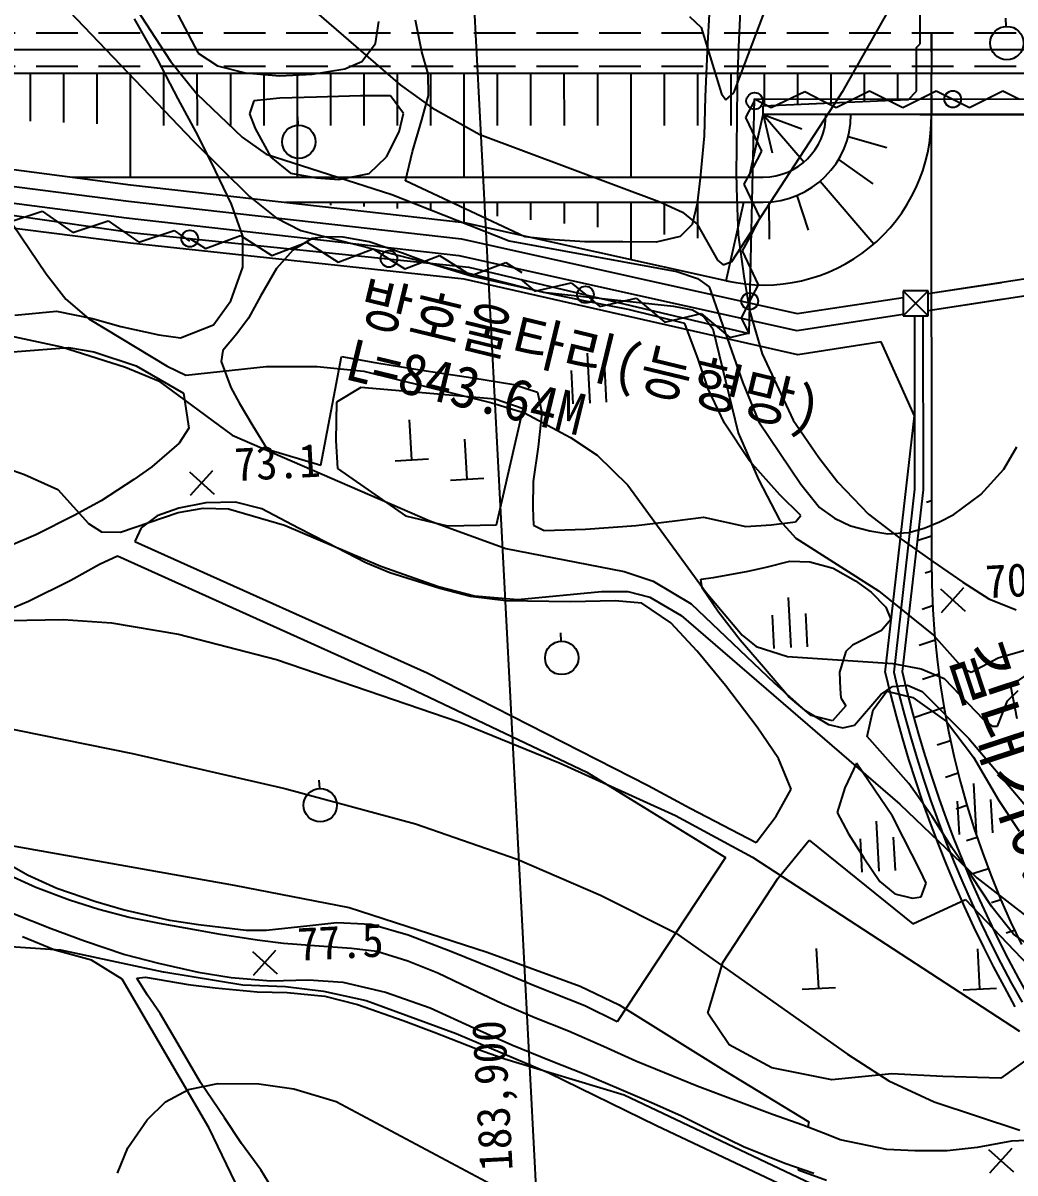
# Model space of a CAD drawing. Header units: millimetres. Extents: x 9574 to 10370, y 1103 to 1809.
# Drawn here: x 9872 to 9931.5, y 1399.4 to 1468.3 of the extents above; entities that cross this region are included whole.
import ezdxf
from ezdxf.enums import TextEntityAlignment as Align
from ezdxf.xclip import XClip

# ---------------------------------------------------------------- set-up
doc = ezdxf.new("R2010")
doc.units = ezdxf.units.MM
doc.header["$LTSCALE"] = 10
doc.header["$MEASUREMENT"] = 0
doc.header["$XCLIPFRAME"] = 2
doc.linetypes.add('HIDDEN', pattern=[0.375, 0.25, -0.125])
doc.layers.add('TZ-BASE', color=253, linetype='Continuous')
doc.layers.add('TZ-CABL', color=4, linetype='Continuous')
doc.styles.add('HANA', font='GulimChe.ttf')
doc.linetypes.add('ZIGZAG', pattern='A,0.0001,-0.2,[131,ltypeshp.shx,S=0.2,R=0,X=-0.2,Y=0],-0.4,[131,ltypeshp.shx,S=0.2,R=180,X=0.2,Y=0],-0.2', length=0.8001)

# ---------------------------------------------------------------- blocks, each defined once
blk = doc.blocks.new('JD-SDKSDK43SA')
at = {"layer": 'TZ-BASE'}
for p, q in [((252.696, -234.283), (225.246, 291.379)), ((267.306, 6.308), (267.306, -5.192)), ((262.743, -7.931, 69), (268.181, 1.702, 69)), ((256.171, -8.097, 68), (259.565, 0.926, 68)), ((213.577, -0.332, 71), (223.741, -10.976, 71)), ((220.037, -2.586, 70), (222.396, -6.197, 70)), ((230.395, -2.654, 69), (236.167, -7.625, 69)), ((222.651, -3.073, 68.42), (224.052, -5.724, 68.42)), ((254.686, -3.381, 69.194), (254.581, -5.147, 69.194)), ((256.562, -2.773, 67.969), (256.425, -5.787, 67.969)), ((221.634, -6.13, 72.417), (220.237, -3.674, 72.417)), ((234.677, -5.147, 68.42), (234.879, -3.83, 68.42)), ((237.463, -5.634, 69.194), (237.07, -3.752, 69.194)), ((253.504, -3.527, 68), (254.211, -4.178, 68)), ((272.449, -3.617, 69.688), (272.475, -4.117, 69.688)), ((254.211, -4.178, 68), (255.426, -8.165, 68)), ((233.867, -6.222, 68.42), (234.677, -5.147, 68.42)), ((254.581, -5.147, 69.194), (254.449, -8.331, 69.194)), ((267.106, -5.392), (267.306, -5.192)), ((222.856, -8.464, 72.417), (221.634, -6.13, 72.417)), ((222.396, -6.197, 70), (223.977, -8.169, 70)), ((224.052, -5.724, 68.42), (225.212, -6.489, 68.42)), ((237.84, -6.956, 69.194), (237.463, -5.634, 69.194)), ((256.425, -5.787, 67.969), (256.368, -7.722, 67.969)), ((225.212, -6.489, 68.42), (226.877, -6.897, 68.42)), ((230.878, -6.987, 68.42), (232.846, -6.656, 68.42)), ((232.846, -6.656, 68.42), (233.867, -6.222, 68.42)), ((280, -6.941), (0.011, -6.954)), ((214, -9.795), (214, -6.944)), ((216, -9.88), (216, -6.944)), ((218.001, -9.964), (218, -6.944)), ((220.001, -13.154), (220, -6.944)), ((222.001, -10.048), (222, -6.943)), ((224.001, -10.048), (224, -6.943)), ((226.001, -10.048), (226, -6.943)), ((226.877, -6.897, 68.42), (228.946, -7.08, 68.42)), ((228.001, -10.048), (228, -6.943)), ((228.946, -7.08, 68.42), (230.878, -6.987, 68.42)), ((230.001, -13.153), (230, -6.943)), ((232.001, -10.048), (232, -6.943)), ((234.001, -10.048), (234, -6.943)), ((236.001, -10.048), (236, -6.943)), ((237.854, -8.267, 69.194), (237.84, -6.956, 69.194)), ((238.001, -10.048), (238, -6.943)), ((240.001, -13.152), (240, -6.943)), ((242.001, -10.047), (242, -6.943)), ((244.001, -10.047), (244, -6.942)), ((246.001, -10.047), (246, -6.942)), ((248.001, -10.047), (248, -6.942)), ((250.001, -13.152), (250, -6.942)), ((252.001, -10.047), (252, -6.942)), ((254.001, -10.047), (254, -6.942)), ((256.001, -10.047), (256, -6.942)), ((258, -8.889), (258, -6.942)), ((260, -8.803), (260, -6.942)), ((262, -8.716), (262, -6.942)), ((264, -8.629), (264, -6.941)), ((266, -8.543), (266, -6.941)), ((207.298, -7.64, 72), (214.934, -18.953, 72)), ((223.977, -8.169, 70), (226.695, -10.765, 70)), ((236.167, -7.625, 69), (238.079, -8.997, 69)), ((237.461, -9.718, 69.194), (237.854, -8.267, 69.194)), ((255.426, -8.165, 68), (255.69, -8.513, 68)), ((255.69, -8.513, 68), (256.171, -8.097, 68)), ((256.036, -18.207, 69), (262.743, -7.931, 69)), ((256.368, -7.722, 67.969), (256.312, -11.399, 67.969)), ((258.403, -8.983), (260.418, -8.014)), ((260.418, -8.014), (261.41, -8.53)), ((262.288, -8.972), (264.289, -7.974)), ((264.289, -7.974), (265.288, -8.475)), ((266.288, -8.976), (268.289, -7.978)), ((266.607, -8.517), (267.106, -7.992)), ((268.289, -7.978), (269.288, -8.479)), ((270.288, -8.98), (272.289, -7.982)), ((272.289, -7.982), (273.288, -8.483)), ((224.052, -10.667, 72.417), (222.856, -8.464, 72.417)), ((227.394, -8.582, 69.581), (227.134, -9.363, 69.581)), ((228.937, -8.413, 69.581), (227.394, -8.582, 69.581)), ((231.149, -8.355, 69.581), (228.937, -8.413, 69.581)), ((233.791, -8.287, 69.581), (231.149, -8.355, 69.581)), ((235.575, -8.283, 69.581), (233.791, -8.287, 69.581)), ((236.356, -9.338, 69.581), (235.575, -8.283, 69.581)), ((254.449, -8.331, 69.194), (254.381, -10.676, 69.194)), ((256.883, -9.577), (257.408, -8.589)), ((257.41, -8.467), (258.403, -8.983)), ((266.607, -8.517), (257.926, -8.892)), ((257.926, -9.392), (257.926, -8.892)), ((261.288, -8.471), (262.288, -8.972)), ((265.288, -8.475), (266.288, -8.976)), ((269.288, -8.479), (270.288, -8.98)), ((227.134, -9.363, 69.581), (227.458, -10.235, 69.581)), ((230.001, -9.534, 69.86), (230.027, -10.033, 69.86)), ((236.105, -10.441, 69.581), (236.356, -9.338, 69.581)), ((238.079, -8.997, 69), (240.939, -10.601, 69)), ((257.835, -11.601), (256.883, -9.577)), ((257.09, -13.152), (257.926, -9.392)), ((268.006, -9.392), (257.926, -9.392)), ((257.926, -9.392), (260.369, -12.25)), ((257.926, -9.392), (260.238, -10.254)), ((257.926, -9.392), (258.458, -11.698)), ((267.306, -9.392), (274.706, -9.392)), ((268, -9.392), (268.002, -36.054)), ((274.006, -9.392), (268.006, -9.392)), ((227.458, -10.235, 69.581), (228.405, -11.952, 69.581)), ((236.908, -11.623, 69.194), (237.461, -9.718, 69.194)), ((200.001, -11.014), (220.001, -13.604)), ((223.741, -10.976, 71), (227.13, -14.315, 71)), ((225.095, -12.769, 72.417), (224.052, -10.667, 72.417)), ((226.695, -10.765, 70), (228.123, -11.776, 70)), ((235.348, -11.944, 69.581), (236.105, -10.441, 69.581)), ((240.939, -10.601, 69), (251.716, -14.634, 69)), ((254.381, -10.676, 69.194), (254.146, -13.218, 69.194)), ((263.019, -10.706), (265.328, -11.371)), ((236.481, -13.376, 69.194), (236.908, -11.623, 69.194)), ((256.312, -11.399, 67.969), (256.31, -12.947, 67.969)), ((257.311, -12.588), (257.835, -11.601)), ((199.859, -12.005), (219.88, -14.596)), ((228.123, -11.776, 70), (235.661, -14.183, 70)), ((228.405, -11.952, 69.581), (229.591, -12.91, 69.581)), ((234.3, -12.938, 69.581), (235.348, -11.944, 69.581)), ((262.434, -12.101), (264.499, -13.551)), ((199.718, -12.995), (219.76, -15.589)), ((226.049, -14.764, 72.417), (225.095, -12.769, 72.417)), ((229.591, -12.91, 69.581), (231.146, -13.192, 69.581)), ((232.481, -13.286, 69.581), (234.3, -12.938, 69.581)), ((256.31, -12.947, 67.969), (256.348, -14.45, 67.969)), ((256.787, -13.576), (257.311, -12.588)), ((216.526, -13.154), (220, -13.154)), ((220, -13.154), (240.001, -13.153)), ((220.001, -13.604), (240.001, -15.863)), ((231.146, -13.192, 69.581), (232.481, -13.286, 69.581)), ((243.64, -16.736, 69.194), (236.481, -13.376, 69.194)), ((240.001, -13.153), (257.926, -13.152)), ((254.146, -13.218, 69.194), (253.97, -14.728, 69.194)), ((257.738, -15.599), (256.787, -13.576)), ((261.344, -13.39), (264.558, -17.149)), ((227.13, -14.315, 71), (228.735, -15.594, 71)), ((235.661, -14.183, 70), (242.702, -16.971, 70)), ((256.348, -14.45, 67.969), (256.425, -16.598, 67.969)), ((259.933, -14.254), (260.618, -16.331)), ((220.001, -17.104), (200.001, -14.574)), ((220.001, -17.104), (200.001, -14.574)), ((219.88, -14.596), (239.836, -16.85)), ((226.722, -16.681, 72.417), (226.049, -14.764, 72.417)), ((229.293, -14.653), (240.001, -14.653)), ((230.001, -14.733), (230.001, -14.653)), ((232.001, -14.835), (232.001, -14.653)), ((234.001, -14.919), (234.001, -14.653)), ((236.001, -15.032), (236.001, -14.653)), ((238.001, -15.145), (238.001, -14.653)), ((240.001, -14.653), (257.926, -14.652)), ((240.001, -15.863), (240.001, -14.653)), ((242.001, -15.48), (242.001, -14.652)), ((244.001, -15.702), (244.001, -14.652)), ((246.001, -15.925), (246.001, -14.652)), ((248.001, -16.147), (248.001, -14.652)), ((250.001, -18.087), (250.001, -14.652)), ((251.716, -14.634, 69), (253.076, -15.255, 69)), ((252.001, -16.592), (252.001, -14.652)), ((253.97, -14.728, 69.194), (253.659, -15.982, 69.194)), ((254.001, -16.814), (254.001, -14.652)), ((255.709, -19.357), (256.756, -14.652)), ((258.252, -14.642), (258.288, -16.862)), ((212.574, -15.893), (214.697, -15.191)), ((214.697, -15.191), (215.614, -15.829)), ((215.614, -15.829), (216.532, -16.467)), ((216.532, -16.467), (218.655, -15.765)), ((218.655, -15.765), (219.573, -16.403)), ((219.76, -15.589), (239.67, -17.838)), ((228.735, -15.594, 71), (230.209, -16.354, 71)), ((253.076, -15.255, 69), (253.955, -15.961, 69)), ((257.214, -16.587), (257.738, -15.599)), ((219.573, -16.403), (220.491, -17.042)), ((220.491, -17.042), (222.614, -16.339)), ((222.614, -16.339), (223.531, -16.978)), ((230.209, -16.354, 71), (244.733, -20.052, 71)), ((240.001, -15.863), (255.868, -19.392)), ((253.659, -15.982, 69.194), (252.947, -16.71, 69.194)), ((253.955, -15.961, 69), (255.175, -18.124, 69)), ((240.001, -19.263), (220.001, -17.104)), ((240.001, -19.263), (220.001, -17.104)), ((223.549, -16.835), (224.493, -17.434)), ((224.493, -17.434), (226.584, -16.642)), ((226.584, -16.642), (227.528, -17.24)), ((226.728, -18.552, 72.417), (226.722, -16.681, 72.417)), ((228.473, -17.839), (230.564, -17.046)), ((230.875, -16.831, 72.567), (229.733, -17.528, 72.567)), ((230.564, -17.046), (231.508, -17.645)), ((231.753, -16.723, 72.567), (230.875, -16.831, 72.567)), ((232.743, -16.74, 72.567), (231.753, -16.723, 72.567)), ((234.297, -17.022, 72.567), (232.743, -16.74, 72.567)), ((236.293, -17.701, 72.567), (234.297, -17.022, 72.567)), ((239.836, -16.85), (259.967, -21.329)), ((242.702, -16.971, 70), (252.739, -18.808, 70)), ((245.106, -16.892, 69.194), (243.64, -16.736, 69.194)), ((247.237, -17.03, 69.194), (245.106, -16.892, 69.194)), ((249.516, -17.035, 69.194), (247.237, -17.03, 69.194)), ((251.515, -17.048, 69.194), (249.516, -17.035, 69.194)), ((252.947, -16.71, 69.194), (251.515, -17.048, 69.194)), ((256.425, -16.598, 67.969), (256.77, -19.083, 67.969)), ((256.69, -17.575), (257.214, -16.587)), ((227.528, -17.24), (228.473, -17.839)), ((229.733, -17.528, 72.567), (228.751, -18.627, 72.567)), ((231.508, -17.645), (232.452, -18.244)), ((232.452, -18.244), (234.543, -17.451)), ((234.543, -17.451), (235.487, -18.05)), ((238.051, -18.365, 72.567), (236.293, -17.701, 72.567)), ((236.432, -18.648), (238.523, -17.856)), ((238.523, -17.856), (239.467, -18.455)), ((239.67, -17.838), (259.933, -22.345)), ((257.641, -19.598), (256.69, -17.575)), ((226.007, -20.569, 72.417), (226.728, -18.552, 72.417)), ((235.487, -18.05), (236.432, -18.648)), ((240.412, -19.078, 72.567), (238.051, -18.365, 72.567)), ((239.467, -18.455), (240.411, -19.053)), ((240.411, -19.053), (242.502, -18.261)), ((242.502, -18.261), (243.446, -18.859)), ((255.175, -18.124, 69), (255.531, -18.401, 69)), ((255.531, -18.401, 69), (256.036, -18.207, 69)), ((214.934, -18.953, 72), (216.118, -20.461, 72)), ((228.751, -18.627, 72.567), (227.784, -20.286, 72.567)), ((260.001, -23.802), (240.001, -19.263)), ((260.001, -23.802), (240.001, -19.263)), ((242.574, -19.559, 72.567), (240.412, -19.078, 72.567)), ((243.377, -19.27), (244.235, -19.987)), ((252.739, -18.808, 70), (253.987, -19.229, 70)), ((253.987, -19.229, 70), (254.684, -19.715, 70)), ((256.77, -19.083, 67.969), (257.102, -21.137, 67.969)), ((267.816, -20.127), (274.058, -19.172)), ((245.148, -20.136, 72.567), (242.574, -19.559, 72.567)), ((244.235, -19.987), (246.412, -19.475)), ((246.412, -19.475), (247.269, -20.192)), ((254.684, -19.715, 70), (256.711, -25.483, 70)), ((257.117, -20.586), (257.641, -19.598)), ((267.816, -19.971), (266.316, -21.471)), ((266.316, -19.971), (267.816, -21.471)), ((267.816, -19.971), (266.316, -21.471)), ((266.316, -19.971), (267.816, -21.471)), ((267.816, -19.971), (266.316, -19.971)), ((266.316, -19.971), (266.316, -21.471)), ((267.816, -19.971), (266.316, -19.971)), ((266.316, -19.971), (266.316, -21.471)), ((267.816, -20.127), (272.209, -19.455)), ((267.816, -21.471), (267.816, -19.971)), ((267.816, -21.471), (267.816, -19.971)), ((216.118, -20.461, 72), (217.497, -21.649, 72)), ((224.969, -21.993, 72.417), (226.007, -20.569, 72.417)), ((227.784, -20.286, 72.567), (227.065, -21.595, 72.567)), ((244.733, -20.052, 71), (252.548, -20.891, 71)), ((247.178, -20.557, 72.567), (245.148, -20.136, 72.567)), ((249.836, -21.09, 72.567), (247.178, -20.557, 72.567)), ((247.269, -20.192), (248.127, -20.909)), ((248.127, -20.909), (250.304, -20.397)), ((250.304, -20.397), (251.162, -21.114)), ((257.117, -20.586), (256.607, -21.581)), ((259.967, -21.329), (266.316, -20.357)), ((259.967, -21.329), (266.316, -20.357)), ((267.816, -21.139), (274.21, -20.16)), ((267.816, -21.139), (272.21, -20.466)), ((213.068, -21.421, 72.417), (215.555, -21.184, 72.417)), ((215.555, -21.184, 72.417), (217.716, -21.623, 72.417)), ((253.233, -21.926, 72.567), (249.836, -21.09, 72.567)), ((251.162, -21.114), (252.02, -21.831)), ((252.02, -21.831), (254.196, -21.319)), ((252.548, -20.891, 71), (253.683, -21.11, 71)), ((253.683, -21.11, 71), (254.353, -21.479, 71)), ((254.196, -21.319), (255.054, -22.036)), ((257.102, -21.137, 67.969), (257.858, -23.74, 67.969)), ((209.153, -21.898, 73), (215.852, -23.316, 73)), ((217.497, -21.649, 72), (222.186, -24.483, 72)), ((217.716, -21.623, 72.417), (219.405, -22.094, 72.417)), ((222.99, -22.775, 72.417), (224.969, -21.993, 72.417)), ((227.065, -21.595, 72.567), (226.359, -22.537, 72.567)), ((254.019, -24.055, 72.567), (253.233, -21.926, 72.567)), ((254.353, -21.479, 71), (254.906, -22.246, 71)), ((255.054, -22.036), (255.912, -22.753)), ((256.607, -21.581), (257.06, -22.511)), ((259.933, -22.345), (266.316, -21.368)), ((259.933, -22.345), (266.316, -21.368)), ((266.316, -21.471), (267.816, -21.471)), ((266.316, -21.471), (267.816, -21.471)), ((267.001, -21.471), (267.002, -31.852)), ((267.501, -21.471), (267.502, -31.881)), ((219.405, -22.094, 72.417), (221.696, -22.594, 72.417)), ((221.696, -22.594, 72.417), (222.99, -22.775, 72.417)), ((226.359, -22.537, 72.567), (225.526, -23.548, 72.567)), ((254.906, -22.246, 71), (256.425, -28.472, 71)), ((255.912, -22.753), (257, -22.497)), ((212.438, -23.651, 73.986), (216.278, -23.358, 73.986)), ((215.852, -23.316, 73), (219.691, -24.536, 73)), ((216.278, -23.358, 73.986), (217.789, -23.62, 73.986)), ((264.988, -23.016), (260.001, -23.802)), ((264.988, -23.016), (260.001, -23.802)), ((264.988, -23.016), (260.001, -23.802)), ((264.988, -23.016), (260.001, -23.802)), ((267.001, -27.463), (264.988, -23.016)), ((267.001, -27.463), (264.988, -23.016)), ((217.789, -23.62, 73.986), (220.326, -24.456, 73.986)), ((225.526, -23.548, 72.567), (225.434, -24.195, 72.567)), ((231.399, -30.402, 72.567), (232.649, -23.9, 72.567)), ((232.649, -23.9, 72.567), (234.636, -24.257, 72.567)), ((247.371, -23.694, 71.794), (247.528, -26.69, 71.794)), ((254.624, -25.845, 72.567), (254.019, -24.055, 72.567)), ((257.858, -23.74, 67.969), (259.724, -27.711, 67.969)), ((219.691, -24.536, 73), (221.667, -25.356, 73)), ((220.326, -24.456, 73.986), (223.163, -26.103, 73.986)), ((222.186, -24.483, 72), (223.312, -25.017, 72)), ((223.312, -25.017, 72), (228.118, -24.503, 72)), ((225.434, -24.195, 72.567), (226.012, -25.749, 72.567)), ((228.118, -24.503, 72), (231.178, -24.504, 72)), ((231.178, -24.504, 72), (233.99, -24.769, 72)), ((233.99, -24.769, 72), (241.662, -26.669, 72)), ((234.636, -24.257, 72.567), (237.722, -24.757, 72.567)), ((237.722, -24.757, 72.567), (240.506, -25.179, 72.567)), ((246.529, -26.742, 71.794), (246.425, -24.745, 71.794)), ((248.526, -26.638, 71.794), (248.422, -24.641, 71.794)), ((221.667, -25.356, 73), (226.088, -28.602, 73)), ((240.506, -25.179, 72.567), (242.967, -25.566, 72.567)), ((256.711, -25.483, 70), (257.67, -27.81, 70)), ((223.163, -26.103, 73.986), (223.497, -28.2, 73.986)), ((226.012, -25.749, 72.567), (226.51, -26.682, 72.567)), ((233.794, -25.762, 72.804), (232.333, -26.638, 72.804)), ((241.851, -26.456, 72.804), (233.794, -25.762, 72.804)), ((242.967, -25.566, 72.567), (244.398, -26.045, 72.567)), ((244.398, -26.045, 72.567), (244.645, -27.264, 72.567)), ((255.601, -27.883, 72.567), (254.624, -25.845, 72.567)), ((226.51, -26.682, 72.567), (227.319, -28.058, 72.567)), ((232.333, -26.638, 72.804), (232.307, -28.939, 72.804)), ((241.662, -26.669, 72), (243.615, -27.28, 72)), ((243.542, -27.035, 72.804), (241.851, -26.456, 72.804)), ((241.938, -33.976, 72.804), (243.542, -27.035, 72.804)), ((243.615, -27.28, 72), (246.369, -28.747, 72)), ((244.645, -27.264, 72.567), (244.439, -29.312, 72.567)), ((265.24, -42.833), (267.001, -27.463)), ((265.24, -42.833), (267.001, -27.463)), ((223.497, -28.2, 73.986), (222.918, -29.097, 73.986)), ((227.319, -28.058, 72.567), (228.193, -29.454, 72.567)), ((236.85, -30.088, 73.169), (236.725, -27.692, 73.169)), ((257.1, -30.143, 72.567), (255.601, -27.883, 72.567)), ((257.67, -27.81, 70), (260.172, -31.545, 70)), ((259.724, -27.711, 67.969), (261.264, -29.949, 67.969)), ((206.187, -28.33, 74), (213.64, -30.968, 74)), ((226.088, -28.602, 73), (237.945, -33.747, 73)), ((232.307, -28.939, 72.804), (232.394, -30.613, 72.804)), ((240.169, -31.249, 73.083), (240.044, -28.852, 73.083)), ((246.369, -28.747, 72), (247.965, -29.814, 72)), ((256.425, -28.472, 71), (257.634, -31.266, 71)), ((222.918, -29.097, 73.986), (221.278, -30.515, 73.986)), ((228.193, -29.454, 72.567), (231.399, -30.402, 72.567)), ((244.439, -29.312, 72.567), (244.128, -31.383, 72.567)), ((272.339, -30.649, 70), (273.135, -29.303, 70)), ((235.852, -30.141, 73.169), (237.849, -30.036, 73.169)), ((247.965, -29.814, 72), (249.809, -31.615, 72)), ((258.916, -32.182, 72.567), (257.1, -30.143, 72.567)), ((261.264, -29.949, 67.969), (262.4, -31.425, 67.969)), ((213.64, -30.968, 74), (215.644, -31.868, 74)), ((221.278, -30.515, 73.986), (220.201, -31.273, 73.986)), ((223.526, -30.799, 73.105), (225.012, -32.138, 73.105)), ((223.6, -32.211, 73.105), (224.938, -30.725, 73.105)), ((232.394, -30.613, 72.804), (236.486, -33.451, 72.804)), ((270.966, -32.173, 70), (272.339, -30.649, 70)), ((220.201, -31.273, 73.986), (218.236, -32.549, 73.986)), ((239.171, -31.301, 73.083), (241.168, -31.197, 73.083)), ((244.128, -31.383, 72.567), (244.105, -32.974, 72.567)), ((249.809, -31.615, 72), (254.496, -38.044, 72)), ((257.634, -31.266, 71), (258.929, -33.718, 71)), ((260.172, -31.545, 70), (261.307, -32.936, 70)), ((262.4, -31.425, 67.969), (264.234, -33.355, 67.969)), ((215.644, -31.868, 74), (217.474, -33.898, 74)), ((260.173, -33.417, 72.567), (258.916, -32.182, 72.567)), ((267.002, -31.852), (265.747, -42.804)), ((267.502, -31.881), (266.253, -42.776)), ((269.346, -33.369, 70), (270.966, -32.173, 70)), ((218.236, -32.549, 73.986), (216.625, -33.43, 73.986)), ((222.891, -32.987, 74.695), (221.591, -33.451, 74.695)), ((222.847, -33.253, 74), (224.346, -32.979, 74)), ((224.515, -32.666, 74.695), (222.891, -32.987, 74.695)), ((224.346, -32.979, 74), (225.871, -33.027, 74)), ((226.298, -32.62, 74.695), (224.515, -32.666, 74.695)), ((225.871, -33.027, 74), (229.231, -34.01, 74)), ((227.857, -33.03, 74.695), (226.298, -32.62, 74.695)), ((230.057, -34.177, 74.695), (227.857, -33.03, 74.695)), ((244.105, -32.974, 72.567), (244.154, -34.005, 72.567)), ((261.307, -32.936, 70), (262.195, -33.579, 70)), ((268.002, -32.547), (267.702, -32.646)), ((216.625, -33.43, 73.986), (214.312, -34.586, 73.986)), ((219.387, -34.417, 74), (222.847, -33.253, 74)), ((221.591, -33.451, 74.695), (220.643, -34.163, 74.695)), ((236.486, -33.451, 72.804), (238.996, -34.053, 72.804)), ((237.945, -33.747, 73), (242.502, -35.401, 73)), ((250.301, -34.017, 72.567), (252.615, -33.742, 72.567)), ((252.615, -33.742, 72.567), (254.35, -33.525, 72.567)), ((254.35, -33.525, 72.567), (256.88, -34.082, 72.567)), ((258.929, -33.718, 71), (259.869, -34.79, 71)), ((259.861, -33.811, 72.567), (260.173, -33.417, 72.567)), ((262.195, -33.579, 70), (263.147, -34.05, 70)), ((264.234, -33.355, 67.969), (266.032, -34.726, 67.969)), ((268.49, -33.813, 70), (269.346, -33.369, 70)), ((217.474, -33.898, 74), (218.257, -34.404, 74)), ((218.257, -34.404, 74), (219.387, -34.417, 74)), ((220.643, -34.163, 74.695), (220.255, -34.99, 74.695)), ((229.231, -34.01, 74), (234.997, -36.453, 74)), ((231.779, -35.057, 74.695), (230.057, -34.177, 74.695)), ((238.996, -34.053, 72.804), (241.938, -33.976, 72.804)), ((244.154, -34.005, 72.567), (244.784, -34.332, 72.567)), ((244.784, -34.332, 72.567), (247.276, -34.246, 72.567)), ((247.276, -34.246, 72.567), (250.301, -34.017, 72.567)), ((256.88, -34.082, 72.567), (258.404, -33.979, 72.567)), ((258.404, -33.979, 72.567), (259.861, -33.811, 72.567)), ((263.147, -34.05, 70), (264.319, -34.346, 70)), ((264.319, -34.346, 70), (265.385, -34.518, 70)), ((265.385, -34.518, 70), (266.652, -34.452, 70)), ((266.652, -34.452, 70), (267.581, -34.176, 70)), ((267.581, -34.176, 70), (268.49, -33.813, 70)), ((214.312, -34.586, 73.986), (212.825, -35.226, 73.986)), ((220.255, -34.99, 74.695), (237.784, -42.854, 74.695)), ((234.11, -36.265, 74.695), (231.779, -35.057, 74.695)), ((259.869, -34.79, 71), (264.838, -37.933, 71)), ((266.032, -34.726, 67.969), (268.089, -36.178, 67.969)), ((268.002, -34.654), (267.152, -34.936)), ((242.502, -35.401, 73), (249.578, -36.78, 73)), ((216.425, -37.303, 74.91), (218.141, -36.335, 74.91)), ((218.141, -36.335, 74.91), (219.224, -35.834, 74.91)), ((219.224, -35.834, 74.91), (235.884, -43.355, 74.91)), ((235.543, -36.851, 74.695), (234.11, -36.265, 74.695)), ((234.997, -36.453, 74), (238.448, -37.689, 74)), ((258.104, -36.523, 72.267), (259.513, -36.164, 72.267)), ((259.513, -36.164, 72.267), (260.717, -36.197, 72.267)), ((260.717, -36.197, 72.267), (262.125, -36.59, 72.267)), ((268.089, -36.178, 67.969), (269.885, -37.421, 67.969)), ((238.534, -37.805, 74.695), (235.543, -36.851, 74.695)), ((249.578, -36.78, 73), (251.331, -37.369, 73)), ((254.189, -37.248, 72.267), (254.939, -37.143, 72.267)), ((254.939, -37.143, 72.267), (257.014, -36.766, 72.267)), ((257.014, -36.766, 72.267), (258.104, -36.523, 72.267)), ((262.125, -36.59, 72.267), (263.455, -37.33, 72.267)), ((268.007, -36.759), (267.634, -36.883)), ((213.878, -38.552, 74.91), (216.425, -37.303, 74.91)), ((238.448, -37.689, 74), (240.616, -38.237, 74)), ((240.373, -38.273, 74.695), (238.534, -37.805, 74.695)), ((251.331, -37.369, 73), (253.61, -38.728, 73)), ((254.267, -37.783, 72.267), (254.189, -37.248, 72.267)), ((255.251, -39.219, 72.267), (254.267, -37.783, 72.267)), ((263.455, -37.33, 72.267), (264.397, -38.015, 72.267)), ((268.546, -37.82, 70.311), (270.032, -39.158, 70.311)), ((268.619, -39.232, 70.311), (269.958, -37.746, 70.311)), ((269.885, -37.421, 67.969), (271.458, -38.412, 67.969)), ((212.369, -39.193, 74.91), (213.878, -38.552, 74.91)), ((242.487, -38.54, 74.695), (240.373, -38.273, 74.695)), ((240.616, -38.237, 74), (243.213, -38.452, 74)), ((246.379, -38.59, 74.695), (242.487, -38.54, 74.695)), ((243.213, -38.452, 74), (248.234, -37.97, 74)), ((249.043, -38.542, 74.695), (246.379, -38.59, 74.695)), ((248.234, -37.97, 74), (249.799, -37.971, 74)), ((250.637, -38.672, 74.695), (249.043, -38.542, 74.695)), ((249.799, -37.971, 74), (251.126, -38.318, 74)), ((251.126, -38.318, 74), (252.997, -39.419, 74)), ((254.496, -38.044, 72), (256.659, -40.591, 72)), ((259.422, -38.342, 71.923), (259.579, -41.337, 71.923)), ((264.397, -38.015, 72.267), (265.28, -38.916, 72.267)), ((264.838, -37.933, 71), (268.124, -40.589, 71)), ((271.458, -38.412, 67.969), (273.088, -39.079, 67.969)), ((252.387, -39.852, 74.695), (250.637, -38.672, 74.695)), ((253.61, -38.728, 73), (258.576, -43.446, 73)), ((256.541, -40.905, 72.267), (255.251, -39.219, 72.267)), ((265.28, -38.916, 72.267), (265.58, -39.66, 72.267)), ((268.077, -38.843), (267.45, -39.052)), ((212.698, -39.715, 75), (215.967, -39.656, 75)), ((215.967, -39.656, 75), (218.85, -39.853, 75)), ((218.85, -39.853, 75), (222.875, -40.538, 75)), ((253.957, -41.553, 74.695), (252.387, -39.852, 74.695)), ((252.997, -39.419, 74), (266.113, -50.725, 74)), ((258.58, -41.39, 71.923), (258.476, -39.392, 71.923)), ((260.578, -41.285, 71.923), (260.473, -39.288, 71.923)), ((265.58, -39.66, 72.267), (265.016, -40.319, 72.267)), ((222.875, -40.538, 75), (228.753, -42.058, 75)), ((245.765, -40.464, 74.415), (245.791, -40.963, 74.415)), ((256.659, -40.591, 72), (257.497, -41.265, 72)), ((265.016, -40.319, 72.267), (263.277, -41.203, 72.267)), ((268.124, -40.589, 71), (269.915, -42.584, 71)), ((272.01, -41.947, 71), (277.876, -40.246, 71)), ((257.936, -42.503, 72.267), (256.541, -40.905, 72.267)), ((257.497, -41.265, 72), (259.373, -41.869, 72)), ((263.277, -41.203, 72.267), (262.878, -41.579, 72.267)), ((268.228, -40.9), (267.266, -41.22)), ((255.665, -43.615, 74.695), (253.957, -41.553, 74.695)), ((259.373, -41.869, 72), (265.684, -42.291, 72)), ((262.878, -41.579, 72.267), (262.502, -42.814, 72.267)), ((270.382, -42.818, 71), (272.01, -41.947, 71)), ((228.753, -42.058, 75), (239.677, -45.785, 75)), ((259.445, -44.269, 72.267), (257.936, -42.503, 72.267)), ((265.684, -42.291, 72), (267.398, -42.609, 72)), ((267.398, -42.609, 72), (268.762, -43.183, 72)), ((269.915, -42.584, 71), (270.382, -42.818, 71)), ((235.884, -43.355, 74.91), (247.353, -48.796, 74.91)), ((237.784, -42.854, 74.695), (251.028, -49.604, 74.695)), ((262.502, -42.814, 72.267), (262.527, -43.802, 72.267)), ((268.459, -42.931), (267.477, -43.257)), ((268.762, -43.183, 72), (271.13, -45.64, 72)), ((273.788, -42.908, 72.374), (272.754, -43.622, 72.374)), ((257.558, -46.102, 74.695), (255.665, -43.615, 74.695)), ((258.576, -43.446, 73), (260.439, -45.1, 73)), ((262.527, -43.802, 72.267), (262.585, -44.36, 72.267)), ((264.516, -45.062, 73.427), (265.325, -43.944, 73.427)), ((264.975, -44.144, 73), (265.674, -43.67, 73)), ((265.325, -43.944, 73.427), (266.883, -44.334, 73.427)), ((265.674, -43.67, 73), (266.57, -43.584, 73)), ((266.57, -43.584, 73), (267.453, -43.968, 73)), ((267.453, -43.968, 73), (270.253, -46.791, 73)), ((272.564, -44.538, 72), (273.203, -43.906, 72)), ((272.754, -43.622, 72.374), (273.127, -45.591, 72.374)), ((205.084, -44.633, 76), (220.114, -47.694, 76)), ((260.806, -45.416, 72.267), (259.445, -44.269, 72.267)), ((262.585, -44.36, 72.267), (262.876, -44.824, 72.267)), ((263.39, -45.997, 73), (264.975, -44.144, 73)), ((266.883, -44.334, 73.427), (268.919, -45.764, 73.427)), ((271.968, -46.056, 72), (272.564, -44.538, 72)), ((260.439, -45.1, 73), (261.838, -45.955, 73)), ((262.083, -45.727, 72.267), (260.806, -45.416, 72.267)), ((262.876, -44.824, 72.267), (262.083, -45.727, 72.267)), ((264.149, -46.661, 73.427), (264.516, -45.062, 73.427)), ((268.766, -44.936), (266.951, -45.539)), ((239.677, -45.785, 75), (245.745, -48.273, 75)), ((258.831, -47.981, 74.695), (257.558, -46.102, 74.695)), ((261.838, -45.955, 73), (262.705, -46.148, 73)), ((262.705, -46.148, 73), (263.39, -45.997, 73)), ((268.919, -45.764, 73.427), (270.523, -47.915, 73.427)), ((271.13, -45.64, 72), (271.657, -46.042, 72)), ((271.657, -46.042, 72), (271.968, -46.056, 72)), ((266.651, -49.477, 73.427), (264.149, -46.661, 73.427)), ((270.253, -46.791, 73), (274.993, -52.409, 73)), ((269.15, -46.917), (268.359, -47.179)), ((220.114, -47.694, 76), (229.25, -49.792, 76)), ((259.589, -49.832, 74.695), (258.831, -47.981, 74.695)), ((270.523, -47.915, 73.427), (272.052, -50.497, 73.427)), ((245.745, -48.273, 75), (252.661, -51.393, 75)), ((247.353, -48.796, 74.91), (255.653, -53.911, 74.91)), ((263.525, -48.268, 73.943), (262.811, -49.748, 73.943)), ((265.67, -51.437, 73.943), (263.525, -48.268, 73.943)), ((269.607, -48.872), (268.859, -49.12)), ((231.291, -49.287, 76.628), (231.317, -49.786, 76.628)), ((251.028, -49.604, 74.695), (253.535, -50.957, 74.695)), ((268.056, -51.461, 73.427), (266.651, -49.477, 73.427)), ((270.524, -49.489, 73.277), (270.68, -52.485, 73.277)), ((229.25, -49.792, 76), (237.073, -51.906, 76)), ((258.706, -51.446, 74.695), (259.589, -49.832, 74.695)), ((262.811, -49.748, 73.943), (262.354, -51.222, 73.943)), ((253.535, -50.957, 74.695), (257.501, -53.025, 74.695)), ((266.113, -50.725, 74), (270.725, -55.136, 74)), ((270.138, -50.803), (269.484, -51.02)), ((269.682, -52.537, 73.277), (269.577, -50.54, 73.277)), ((271.679, -52.433, 73.277), (271.575, -50.435, 73.277)), ((272.052, -50.497, 73.427), (273.259, -52.336, 73.427)), ((252.661, -51.393, 75), (257.271, -53.902, 75)), ((257.501, -53.025, 74.695), (258.706, -51.446, 74.695)), ((262.354, -51.222, 73.943), (263.032, -52.495, 73.943)), ((266.327, -52.731, 73.943), (265.67, -51.437, 73.943)), ((269.223, -53.322, 73.427), (268.056, -51.461, 73.427)), ((237.073, -51.906, 76), (243.181, -54.022, 76)), ((264.693, -51.746, 73.427), (264.849, -54.742, 73.427)), ((211.44, -52.946, 77), (226.212, -55.575, 77)), ((258.803, -55.184, 74.824), (260.678, -52.878, 74.824)), ((260.678, -52.878, 74.824), (266.891, -57.897, 74.824)), ((263.032, -52.495, 73.943), (263.951, -53.932, 73.943)), ((263.85, -54.794, 73.427), (263.746, -52.797, 73.427)), ((265.848, -54.69, 73.427), (265.743, -52.692, 73.427)), ((267.324, -54.704, 73.943), (266.327, -52.731, 73.943)), ((270.742, -52.71), (270.11, -52.92)), ((213.81, -54.976, 74.91), (211.562, -53.68, 74.91)), ((270.428, -55.053, 73.427), (269.223, -53.322, 73.427)), ((243.181, -54.022, 76), (248.172, -56.18, 76)), ((255.653, -53.911, 74.91), (249.161, -63.773, 74.91)), ((257.271, -53.902, 75), (273.286, -64.326, 75)), ((263.951, -53.932, 73.943), (264.912, -55.347, 73.943)), ((214.323, -55.715, 74.652), (212.301, -54.8, 74.652)), ((215.572, -55.768, 74.91), (213.81, -54.976, 74.91)), ((267.688, -55.447, 73.943), (267.324, -54.704, 73.943)), ((271.419, -54.592), (270.239, -54.984)), ((271.636, -56.871, 73.427), (270.428, -55.053, 73.427)), ((216.343, -56.479, 74.652), (214.323, -55.715, 74.652)), ((217.913, -56.567, 74.91), (215.572, -55.768, 74.91)), ((226.212, -55.575, 77), (233.1, -56.923, 77)), ((255.495, -60.213, 74.824), (258.803, -55.184, 74.824)), ((264.912, -55.347, 73.943), (265.813, -56.097, 73.943)), ((267.386, -56.272, 73.943), (267.688, -55.447, 73.943)), ((270.725, -55.136, 74), (273.676, -57.41, 74)), ((218.098, -57.035, 74.652), (216.343, -56.479, 74.652)), ((248.172, -56.18, 76), (252.666, -58.438, 76)), ((265.813, -56.097, 73.943), (266.873, -56.349, 73.943)), ((266.873, -56.349, 73.943), (267.386, -56.272, 73.943)), ((266.891, -57.897, 74.824), (270.056, -56.439, 74.824)), ((270.056, -56.439, 74.824), (275.205, -61.85, 74.824)), ((272.17, -56.45), (271.611, -56.636)), ((219.56, -57.062, 74.91), (217.913, -56.567, 74.91)), ((219.916, -57.504, 74.652), (218.098, -57.035, 74.652)), ((222.35, -57.699, 74.91), (219.56, -57.062, 74.91)), ((233.1, -56.923, 77), (241.375, -59.597, 77)), ((272.926, -58.514, 73.427), (271.636, -56.871, 73.427)), ((212.924, -57.255, 83.698), (215.247, -58.162, 83.698)), ((221.73, -57.866, 74.652), (219.916, -57.504, 74.652)), ((224.063, -58.299, 74.652), (221.73, -57.866, 74.652)), ((224.076, -57.954, 74.91), (222.35, -57.699, 74.91)), ((232.369, -57.826, 74.91), (230.741, -58.018, 74.91)), ((234.414, -57.923, 74.91), (232.369, -57.826, 74.91)), ((215.247, -58.162, 83.698), (217.244, -58.906, 83.698)), ((225.381, -58.523, 74.652), (224.063, -58.299, 74.652)), ((226.922, -58.29, 74.91), (224.076, -57.954, 74.91)), ((227.582, -58.874, 74.652), (225.381, -58.523, 74.652)), ((228.126, -58.301, 74.91), (226.922, -58.29, 74.91)), ((230.741, -58.018, 74.91), (228.126, -58.301, 74.91)), ((236.645, -58.574, 74.91), (234.414, -57.923, 74.91)), ((252.666, -58.438, 76), (262.982, -65.704, 76)), ((272.994, -58.284), (272.485, -58.453)), ((275.357, -60.256, 73.427), (272.926, -58.514, 73.427)), ((212.808, -59.249, 78), (215.794, -59.451, 78)), ((215.452, -59.468, 78.971), (213.52, -58.68, 78.971)), ((217.244, -58.906, 83.698), (219.65, -59.725, 83.698)), ((229.156, -59.07, 74.652), (227.582, -58.874, 74.652)), ((231.029, -59.215, 74.652), (229.156, -59.07, 74.652)), ((233.248, -59.372, 74.652), (231.029, -59.215, 74.652)), ((239.206, -59.54, 74.91), (236.645, -58.574, 74.91)), ((217.661, -60.077, 78.971), (215.452, -59.468, 78.971)), ((215.794, -59.451, 78), (221.961, -60.771, 78)), ((219.65, -59.725, 83.698), (221.664, -60.252, 83.698)), ((227.304, -59.547, 77.466), (228.79, -60.886, 77.466)), ((227.377, -60.96, 77.466), (228.716, -59.473, 77.466)), ((234.757, -59.548, 74.652), (233.248, -59.372, 74.652)), ((236.62, -60.122, 74.652), (234.757, -59.548, 74.652)), ((241.813, -60.611, 74.91), (239.206, -59.54, 74.91)), ((241.375, -59.597, 77), (246.951, -61.631, 77)), ((261.252, -61.762, 76.156), (261.127, -59.365, 76.156)), ((270.904, -61.791, 75.339), (270.779, -59.394, 75.339)), ((219.496, -61.212, 78.971), (217.661, -60.077, 78.971)), ((221.664, -60.252, 83.698), (224.042, -60.793, 83.698)), ((238.423, -60.849, 74.652), (236.62, -60.122, 74.652)), ((244.247, -61.623, 74.91), (241.813, -60.611, 74.91)), ((254.607, -63.246, 74.824), (255.495, -60.213, 74.824)), ((224.714, -70.126, 78.971), (219.496, -61.212, 78.971)), ((220.376, -61.146, 77.853), (220.89, -61.09, 77.853)), ((221.003, -62.161, 77.853), (220.376, -61.146, 77.853)), ((220.89, -61.09, 77.853), (223.459, -61.518, 77.853)), ((221.961, -60.771, 78), (221.995, -60.774, 78)), ((221.995, -60.774, 78), (226.726, -61.551, 78)), ((224.042, -60.793, 83.698), (226.027, -61.107, 83.698)), ((226.027, -61.107, 83.698), (228.397, -61.304, 83.698)), ((228.397, -61.304, 83.698), (230.674, -61.244, 83.698)), ((230.674, -61.244, 83.698), (232.72, -61.384, 83.698)), ((240.295, -61.747, 74.652), (238.423, -60.849, 74.652)), ((223.459, -61.518, 77.853), (225.077, -61.733, 77.853)), ((225.077, -61.733, 77.853), (227.597, -61.969, 77.853)), ((226.726, -61.551, 78), (229.294, -61.638, 78)), ((227.597, -61.969, 77.853), (229.383, -62.008, 77.853)), ((229.294, -61.638, 78), (231.563, -61.917, 78)), ((229.383, -62.008, 77.853), (231.645, -62.23, 77.853)), ((231.563, -61.917, 78), (234.112, -62.491, 78)), ((232.72, -61.384, 83.698), (235.272, -61.984, 83.698)), ((235.272, -61.984, 83.698), (237.961, -62.925, 83.698)), ((242.276, -62.684, 74.652), (240.295, -61.747, 74.652)), ((247.222, -62.813, 74.91), (244.247, -61.623, 74.91)), ((246.951, -61.631, 77), (249.286, -62.747, 77)), ((260.254, -61.814, 76.156), (262.251, -61.71, 76.156)), ((269.905, -61.843, 75.339), (271.903, -61.739, 75.339)), ((221.763, -63.259, 77.853), (221.003, -62.161, 77.853)), ((231.645, -62.23, 77.853), (233.592, -62.716, 77.853)), ((234.112, -62.491, 78), (239.519, -64.462, 78)), ((244.232, -63.515, 74.652), (242.276, -62.684, 74.652)), ((222.842, -65.102, 77.853), (221.763, -63.259, 77.853)), ((233.592, -62.716, 77.853), (236.347, -63.676, 77.853)), ((237.961, -62.925, 83.698), (240.571, -64.126, 83.698)), ((249.161, -63.773, 74.91), (247.222, -62.813, 74.91)), ((249.286, -62.747, 77), (255.555, -66.662, 77)), ((255.881, -65.147, 74.824), (254.607, -63.246, 74.824)), ((236.347, -63.676, 77.853), (238.192, -64.38, 77.853)), ((246.251, -64.322, 74.652), (244.232, -63.515, 74.652)), ((238.192, -64.38, 77.853), (240.689, -65.369, 77.853)), ((239.519, -64.462, 78), (245.079, -66.823, 78)), ((240.571, -64.126, 83.698), (242.855, -65.141, 83.698)), ((248.339, -65.235, 74.652), (246.251, -64.322, 74.652)), ((224.192, -67.409, 77.853), (222.842, -65.102, 77.853)), ((240.689, -65.369, 77.853), (242.425, -65.991, 77.853)), ((242.855, -65.141, 83.698), (245.114, -66.07, 83.698)), ((250.296, -66.13, 74.652), (248.339, -65.235, 74.652)), ((258.432, -66.521, 74.824), (255.881, -65.147, 74.824)), ((274.798, -65.236, 74.824), (272.16, -67.131, 74.824)), ((242.425, -65.991, 77.853), (245.22, -66.821, 77.853)), ((245.114, -66.07, 83.698), (247.286, -66.917, 83.698)), ((252.012, -66.816, 74.652), (250.296, -66.13, 74.652)), ((262.982, -65.704, 76), (265.452, -67.293, 76)), ((245.079, -66.823, 78), (251.521, -69.978, 78)), ((245.22, -66.821, 77.853), (249.596, -68.146, 77.853)), ((253.967, -67.625, 74.652), (252.012, -66.816, 74.652)), ((255.555, -66.662, 77), (260.659, -69.766, 77)), ((262.039, -67.243, 74.824), (258.432, -66.521, 74.824)), ((223.468, -67.817, 79), (225.222, -67.468, 79)), ((225.622, -69.522, 77.853), (224.192, -67.409, 77.853)), ((225.222, -67.468, 79), (227.684, -67.47, 79)), ((227.684, -67.47, 79), (229.79, -67.773, 79)), ((247.286, -66.917, 83.698), (249.264, -67.768, 83.698)), ((265.641, -66.871, 74.824), (262.039, -67.243, 74.824)), ((265.452, -67.293, 76), (268.175, -68.557, 76)), ((268.698, -67.049, 74.824), (265.641, -66.871, 74.824)), ((272.16, -67.131, 74.824), (268.698, -67.049, 74.824)), ((222.101, -68.56, 79), (223.468, -67.817, 79)), ((229.79, -67.773, 79), (232.328, -68.528, 79)), ((249.264, -67.768, 83.698), (251.373, -68.66, 83.698)), ((249.596, -68.146, 77.853), (261.174, -73.628, 77.853)), ((256.311, -68.489, 74.652), (253.967, -67.625, 74.652)), ((220.993, -69.645, 79), (222.101, -68.56, 79)), ((232.328, -68.528, 79), (250.866, -78.421, 79)), ((251.373, -68.66, 83.698), (253.025, -69.39, 83.698)), ((258.482, -69.314, 74.652), (256.311, -68.489, 74.652)), ((268.175, -68.557, 76), (273.316, -70.259, 76)), ((226.651, -71.064, 77.853), (225.622, -69.522, 77.853)), ((253.025, -69.39, 83.698), (255.072, -70.412, 83.698)), ((260.304, -69.954, 74.652), (258.482, -69.314, 74.652)), ((219.838, -71.308, 79), (220.993, -69.645, 79)), ((227.168, -75.242, 78.971), (224.714, -70.126, 78.971)), ((251.521, -69.978, 78), (259.18, -73.599, 78)), ((261.89, -70.579, 74.652), (260.304, -69.954, 74.652)), ((260.659, -69.766, 77), (260.591, -70.067, 77)), ((255.072, -70.412, 83.698), (256.748, -71.229, 83.698)), ((262.542, -70.842, 74.652), (261.89, -70.579, 74.652)), ((265.329, -71.414, 74.652), (262.542, -70.842, 74.652)), ((272.797, -70.919, 74.652), (270.742, -71.295, 74.652)), ((274.578, -70.83, 74.652), (272.797, -70.919, 74.652)), ((219.205, -72.828, 79), (219.838, -71.308, 79)), ((227.809, -72.625, 77.853), (226.651, -71.064, 77.853)), ((256.748, -71.229, 83.698), (259.225, -72.239, 83.698)), ((267.008, -71.499, 74.652), (265.329, -71.414, 74.652)), ((268.942, -71.492, 74.652), (267.008, -71.499, 74.652)), ((270.742, -71.295, 74.652), (268.942, -71.492, 74.652)), ((271.438, -71.405, 76.328), (272.924, -72.743, 76.328)), ((271.512, -72.817, 76.328), (272.85, -71.331, 76.328)), ((259.225, -72.239, 83.698), (260.96, -72.838, 83.698)), ((228.686, -74.063, 77.853), (227.809, -72.625, 77.853)), ((260.037, -72.52, 77), (260.013, -72.628, 77)), ((260.013, -72.628, 77), (261.725, -73.245, 77))]:
    blk.add_line(p, q, dxfattribs=at)
at = {"layer": 'TZ-BASE', "linetype": 'HIDDEN'}
for p, q in [((268.006, 10.508), (268.006, -9.392)), ((268.006, -9.392), (268.006, -4.455))]:
    blk.add_line(p, q, dxfattribs=at)
at = {"layer": 'TZ-BASE', "linetype": 'Continuous'}
blk.add_line((267.106, -7.992), (267.106, -5.392), dxfattribs=at)
at = {"layer": 'TZ-BASE', "ltscale": 0.2}
for p, q in [((257.071, -22.513), (257.41, -8.467)), ((257.41, -8.467), (280, -8.49)), ((180.535, -10.739), (220.207, -16.495)), ((220.207, -16.495), (240.282, -18.537)), ((240.282, -18.537), (257.071, -22.513))]:
    blk.add_line(p, q, dxfattribs=at)
at = {"layer": 'TZ-BASE'}
for centre, radius in [((272.528, -5.115, 69.688), 1), ((257.408, -8.589), 0.5), ((269.288, -8.479), 0.5), ((230.079, -11.032, 69.86), 1), ((223.549, -16.835), 0.5), ((235.487, -18.05), 0.5), ((247.269, -20.192), 0.5), ((257.117, -20.586), 0.5), ((245.843, -41.962, 74.415), 1), ((231.369, -50.785, 76.628), 1)]:
    blk.add_circle(centre, radius, dxfattribs=at)
for centre, radius, start, end in [((257.968, -9.575), 10.039, 256.9948, 1.04429), ((257.926, -9.392), 3.759, 270.00261, 0), ((257.926, -9.392), 5.259, 270.00261, 0), ((320.002, -36.052), 52, 180.00288, 206.34328), ((337.778, -26.182), 74.425, 192.92821, 209.52287), ((337.778, -26.182), 74.425, 192.92821, 209.52287), ((337.778, -26.182), 73.925, 192.99457, 209.50716), ((337.778, -26.182), 73.425, 193.06162, 209.49129)]:
    blk.add_arc(centre, radius, start, end, dxfattribs=at)
at = {"layer": 'TZ-BASE', "style": 'HANA'}
for s, height, rotation, p in [('방호울타리(능형망)', 2.5, 346.40248, (233.491, -21.709)), ('L=843.64M', 2.5, 346.40248, (232.734, -25.23)), ('73.1', 2, 2.9893, (226.266, -31.364, 73.105)), ('70.3', 2, 2.9893, (271.286, -38.385, 70.311)), ('길내기6.0', 3, 288.19505, (269.082, -41.554)), ('77.5', 2, 2.9893, (230.044, -60.112, 77.466))]:
    blk.add_text(s, height=height, rotation=rotation, dxfattribs=at).set_placement(p)
blk.add_text('183,900', height=2, rotation=92.9893, dxfattribs=at).set_placement((242.435, -63.62), align=Align.RIGHT)

msp = doc.modelspace()

# ---------------------------------------------------------------- linework, layer by layer
at = {"layer": 'TZ-CABL', "linetype": 'HIDDEN', "elevation": -59.377}
for points in [[(9850.304, 1467.759), (9996.606, 1467.759)], [(9850.557, 1466.759), (9996.352, 1466.759)], [(9850.304, 1465.759), (9996.606, 1465.759)]]:
    msp.add_lwpolyline(points, dxfattribs=at)
at = {"layer": 'TZ-CABL', "linetype": 'ZIGZAG', "ltscale": 0.5, "elevation": -59.377}
msp.add_lwpolyline([(9850.557, 1466.759), (9996.352, 1466.759)], dxfattribs=at)

# ---------------------------------------------------------------- block references
at = {"layer": 'TZ-BASE'}
ref = msp.add_blockref('JD-SDKSDK43SA', (9658.474, 1472.259, -59.377), dxfattribs=at)
XClip(ref).set_block_clipping_path([(-0.0310036678, 75), (699.9999999929, 75.0000000632), (699.9999999987, -74.9999999368), (0.0310036678, -75)])

doc.saveas('drawing.dxf')
